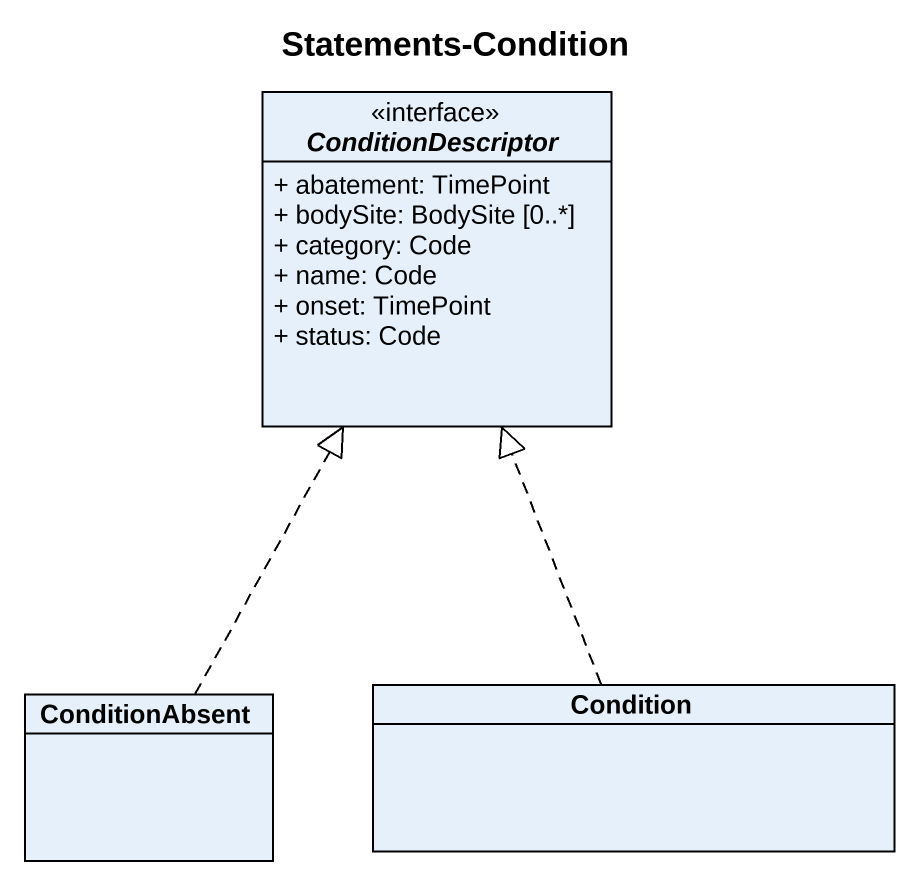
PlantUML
@startuml
title Statements-Condition
hide circle
hide empty members
skinparam classAttributeIconSize 0
interface ConditionDescriptor {
  + abatement: TimePoint
  + bodySite: BodySite [0..*]
  + category: Code
  + name: Code
  + onset: TimePoint
  + status: Code
}
class ConditionAbsent
class Condition
ConditionAbsent .up.|> ConditionDescriptor
Condition .up.|> ConditionDescriptor
@enduml
